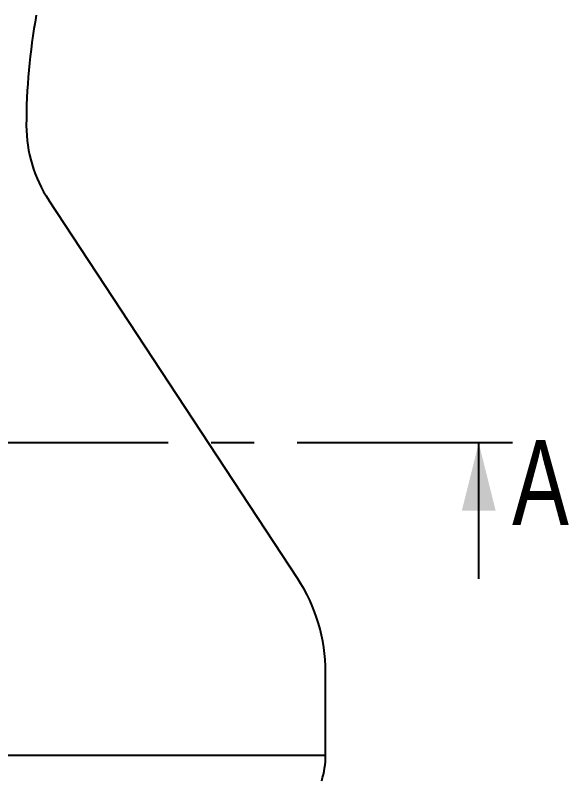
# Model space of a CAD drawing. Header units: millimetres. Extents: x 10 to 412, y 8 to 584.
# Drawn here: x 106.43 to 139.07, y 454.71 to 499.8 of the extents above; entities that cross this region are included whole.
import ezdxf

# ---------------------------------------------------------------- set-up
doc = ezdxf.new("R2010")
doc.units = ezdxf.units.MM
doc.linetypes.add('CENTERX2', pattern=[20.32, 12.7, -2.54, 2.54, -2.54])
doc.layers.add('CENTERLINE', color=4, linetype='CENTERX2')
doc.layers.add('DETAIL', color=3, linetype='Continuous')
doc.layers.add('OUTLINE', color=7, linetype='Continuous', lineweight=25)
doc.styles.add('SLDTEXTSTYLE0', font='TXT', dxfattribs={"width": 0.75})

msp = doc.modelspace()

# ---------------------------------------------------------------- linework, layer by layer
at = {"layer": 'CENTERLINE'}
msp.add_line((135.76409, 474.60517), (42.40541, 474.60517), dxfattribs=at)
at = {"layer": 'CENTERLINE', "linetype": 'Continuous'}
msp.add_line((133.76409, 466.60517), (133.76409, 474.60517), dxfattribs=at)
at = {"layer": 'CENTERLINE'}
msp.add_solid([(133.76409, 474.60517), (132.76409, 470.60517), (134.76409, 470.60517)], dxfattribs=at)
at = {"layer": 'DETAIL'}
msp.add_line((89.08475, 456.20536), (124.73475, 456.20536), dxfattribs=at)
at = {"layer": 'OUTLINE'}
for p, q in [((123.08687, 466.60445), (108.40305, 488.90575)), ((124.73475, 456.20536), (124.73475, 461.10517))]:
    msp.add_line(p, q, dxfattribs=at)
for centre, radius, start, end in [((143.08475, 493.30517), 36, 169.611142, 180), ((115.08475, 493.30517), 8, 180, 213.362061), ((114.73475, 461.10517), 10, 0, 33.362061), ((119.73475, 456.20537), 5, 342.540912, 0)]:
    msp.add_arc(centre, radius, start, end, dxfattribs=at)

# ---------------------------------------------------------------- texts
at = {"layer": 'CENTERLINE', "insert": (135.73523, 474.77252), "char_height": 5, "attachment_point": 1, "style": 'SLDTEXTSTYLE0'}
msp.add_mtext('A', dxfattribs=at)

doc.saveas('drawing.dxf')
